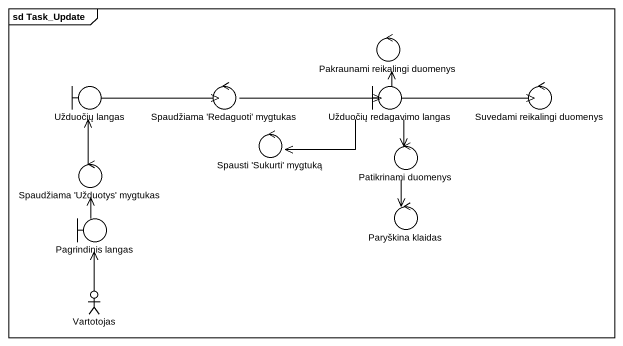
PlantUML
@startuml
mainframe sd Task_Update
control "Pakraunami reikalingi duomenys" as Pakraunami_reikalingi
boundary "Užduočių langas" as Užduočių_langas
control "Spaudžiama 'Redaguoti' mygtukas" as Spaudžiama_Redaguoti
boundary "Užduočių redagavimo langas" as Užduočių_redagavimo_langas
control "Suvedami reikalingi duomenys" as Suvedami_reikalingi_duomenys
control "Spausti 'Sukurti' mygtuką" as Spausti_Sukurti_mygtuką
control "Patikrinami duomenys" as Patikrinami_duomenys
control "Spaudžiama 'Užduotys' mygtukas" as Spaudžiama_Užduotys_mygtukas
boundary "Pagrindinis langas" as Pagrindinis_langas
control "Paryškina klaidas" as Paryškina_klaidas
actor Vartotojas
Užduočių_langas -right-> Spaudžiama_Redaguoti
Spaudžiama_Redaguoti -right-> Užduočių_redagavimo_langas
Užduočių_redagavimo_langas -up-> Pakraunami_reikalingi
Užduočių_redagavimo_langas -right-> Suvedami_reikalingi_duomenys
Užduočių_redagavimo_langas -left-> Spausti_Sukurti_mygtuką
Užduočių_redagavimo_langas --> Patikrinami_duomenys
Patikrinami_duomenys --> Paryškina_klaidas
Spaudžiama_Užduotys_mygtukas -up-> Užduočių_langas
Pagrindinis_langas -up-> Spaudžiama_Užduotys_mygtukas
Vartotojas -up-> Pagrindinis_langas
@enduml
